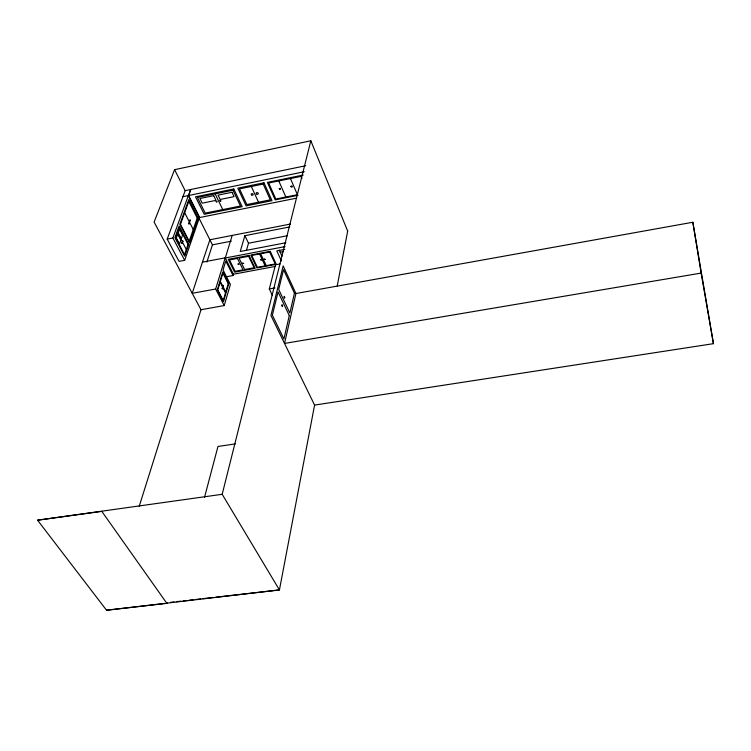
<?xml version="1.0" encoding="UTF-8"?>
<svg xmlns="http://www.w3.org/2000/svg" width="751" height="751" viewBox="0 0 751 751"><rect width="100%" height="100%" fill="white"/><g stroke="black" fill="none" stroke-linecap="round" stroke-linejoin="round"><path stroke-width="1.13" d="M295.932 293.519L692.844 222.249L701.124 273.092L284.535 343.432L295.932 293.519L283.174 265.929L270.923 315.504L314.585 405.099L279.428 589.939L166.919 603.137M337.227 286.009L347.694 230.97M215.697 597.195L279.428 589.939L222.183 494.299L310.83 140.775L174.589 169.67L154.105 222.08L201.005 309.731L139.198 506.343M272.322 295.237L269.309 288.957L275.467 264.812L280.039 263.958M204.563 497.19L217.968 446.469L235.335 443.897M222.183 494.299L37.569 520.199L106.539 610.225L166.863 603.372L167.032 602.724M246.366 250.618L248.497 243.221L244.882 235.673L289.745 226.933M201.005 309.731L224.211 305.563L230.397 284.488L223.047 269.928L225.769 261.01L233.026 275.533L226.267 276.79M233.026 275.533L233.401 274.237L225.216 257.828L202.432 262.174L192.218 293.322L215.65 289.013L225.216 257.828M244.882 235.673L240.236 251.491L285.868 242.761M232.2 235.42L225.291 257.987L285.033 246.6M206.882 262.052L212.449 244.845L198.846 217.828M202.432 262.174L209.895 239.776L290.534 224.033M184.671 260.315L199.456 217.574L188.388 195.56L172.88 237.983L184.671 260.315L179.057 261.395L167.191 239.1L185.159 190.66L174.589 169.67M182.925 196.687L188.557 195.523L190.763 189.505L188.557 195.523L199.635 217.537L296.683 198.133M185.159 190.66L305.685 165.736M188.557 195.523L304.23 171.754M303.235 175.03L267.384 182.371L275.204 199.869L297.997 195.298M167.191 239.1L172.88 237.983M212.449 244.845L231.355 241.174M248.497 243.221L287.436 235.711M284.826 249.37L276.79 250.9L281.418 260.926M280.17 252.214L283.606 251.566M233.401 274.237L275.335 266.417M269.309 288.957L274.96 287.924M314.585 405.099L713.45 343.667L692.844 222.249M37.55 520.171L101.817 511.375L166.863 603.372M106.539 610.225L164.6 603.41M170.515 602.33L173.988 601.936M176.307 601.673L180.935 601.147M183.253 600.884L186.736 600.49M189.045 600.227L193.683 599.692M196.002 599.429L200.639 598.904M202.958 598.641L213.378 597.458M177.48 232.632L186.304 249.492M215.65 289.013L224.211 305.563M184.68 212.749L193.251 229.515M215.143 193.861L222.765 209.585M251.322 186.483L258.532 202.207M279.212 250.139L281.972 256.138M278.781 180.944L285.849 197.015M290.459 178.56L297.415 194.697L275.824 199.034L268.67 183.019L301.001 176.401L301.921 178.56M310.83 140.775L347.675 231.101M701.124 273.092L713.45 343.667M237.992 264.07L239.071 264.314L238.029 263.967M284.751 297.668C283.775 300.062 283.887 293.622 284.751 297.668M242.582 263.207L243.634 263.451L242.582 263.207M281.878 305.094C282.273 309.243 283.362 303.789 281.878 305.094M260.635 259.837L261.517 260.043L260.672 259.762M264.268 259.161L265.131 259.358L264.268 259.161M222.118 288.159L222.39 288.788L222.118 288.159M222.963 285.361L223.225 285.971L222.963 285.361M279.231 188.736C280.414 191.195 281.306 187.065 279.231 188.736M290.9 186.342C292.233 189.158 293.284 184.427 290.9 186.342M190.444 220.71C189.459 222.221 189.825 217.762 190.444 220.71M188.614 223.075C188.801 225.882 189.937 222.427 188.614 223.075M181.789 242.695L182.193 243.596L181.789 242.695M182.521 240.602L182.934 241.54L182.521 240.602M289.285 315.598L283.916 338.983L272.36 315.213L278.077 291.951L289.285 315.598M294.439 293.2L289.867 313.073L278.696 289.445L283.549 269.693L294.439 293.2M225.525 292.834L223.235 300.588L217.743 289.952L220.099 282.226L225.525 292.834M228.248 283.625L225.76 292.036L220.343 281.418L222.887 273.035L228.248 283.625M228.764 283.728L223.46 301.695L217.349 289.848L222.803 271.937L228.764 283.728M216.128 201.446C216.598 203.502 218.128 200.536 216.128 201.446M219.968 200.667C220.418 202.704 221.939 199.766 219.968 200.667M188.726 244.535L184.671 256.194L174.908 237.645L179.123 226.051L188.726 244.535M198.161 217.959L189.496 242.939L179.836 224.324L188.858 199.513L198.161 217.959M188.069 244.422L184.521 254.608L175.631 237.72L179.311 227.591L188.069 244.422M197.222 218.109L189.186 241.193L180.465 224.352L188.792 201.409L197.222 218.109M182.606 235.044L181.301 238.715L178.25 232.894L179.583 229.224L182.606 235.044M180.869 240.151L179.498 243.991L176.335 237.964L177.715 234.134L180.869 240.151M233.814 188.98L195.513 196.828L204.225 214.298L242.16 206.694L233.814 188.98M263.967 182.803L237.823 188.154L246.121 205.868L272.003 200.677L263.967 182.803M232.988 190.21L197.438 197.485L205.211 213.106L240.461 206.037L232.988 190.21M263.188 184.051L239.513 188.895L246.835 204.554L270.304 199.85L263.188 184.051M213.697 195.673L199.916 198.489L202.235 203.164L215.978 200.367L213.697 195.673M232.003 192.284L218.043 195.138L220.137 199.466L234.059 196.64L232.003 192.284M248.956 255.396L228.257 259.33L234.65 272.172L255.199 268.332L248.956 255.396M270.257 251.35L250.759 255.049L256.936 267.9L276.293 264.286L270.257 251.35M259.536 253.951L251.679 255.443L257.377 267.309L265.178 265.854L259.536 253.951M269.637 252.036L260.644 253.744L266.276 265.647L275.213 263.976L269.637 252.036M237.457 258.428L229.477 259.94L235.129 271.299L243.052 269.816L237.457 258.428M248.628 256.307L239.034 258.128L244.61 269.525L254.148 267.741L248.628 256.307M256.382 193.861A1.08 0.845 17.9 0 0 258.203 193.908A1.08 0.845 17.9 0 0 257.114 192.585A1.08 0.845 17.9 0 0 256.382 193.861M251.435 194.8A0.976 0.76 18.1 0 0 253.078 194.847A0.976 0.76 18.1 0 0 252.092 193.645A0.976 0.76 18.1 0 0 251.435 194.8"/></g></svg>
